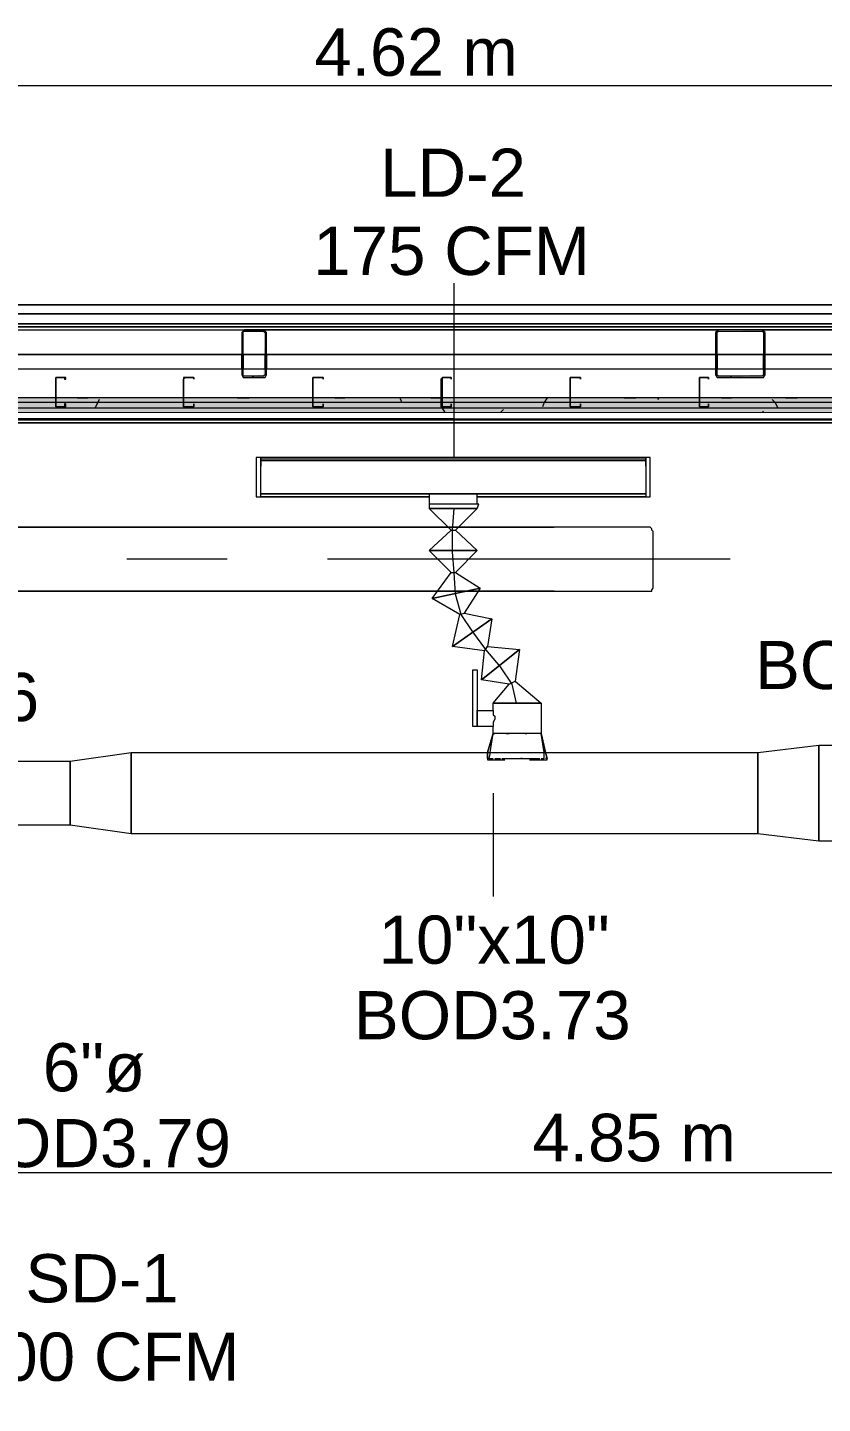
# Model space of a CAD drawing. Header units: metres. Extents: x -2 to 237, y -8 to 52.
# Drawn here: x 7.695 to 10.204, y 44.172 to 48.515 of the extents above; entities that cross this region are included whole.
import ezdxf

# ---------------------------------------------------------------- set-up
doc = ezdxf.new("R2010")
doc.units = ezdxf.units.M
doc.layers.add('HVAC - Ductos', color=5, linetype='Continuous', lineweight=0)
doc.layers.add('PDF2_Text', color=7, linetype='Continuous', lineweight=0)
doc.layers.add('PDF2_Geometry', color=7, linetype='Continuous', lineweight=0, true_color=0xaaaaaa)
doc.layers.add('PDF2_Solid Fills', color=7, linetype='Continuous', lineweight=0, true_color=0xffffff)
doc.styles.add('PDF Helvetica', font='')
doc.styles.get('PDF Helvetica').set_extended_font_data('Helvetica')

msp = doc.modelspace()

# ---------------------------------------------------------------- hatches: boundary and pattern name
at = {"layer": 'PDF2_Solid Fills', "lineweight": 0, "transparency": 33554559}
h = msp.add_hatch(color=256, dxfattribs=at)
h.paths.add_polyline_path([(8.4448, 47.5567), (8.4448, 47.5612), (8.3806, 47.5612)])
h.paths.add_polyline_path([(8.4448, 47.4144), (8.4493, 47.5514), (8.4493, 47.5521), (8.4448, 47.5521), (8.4402, 47.419), (8.376, 47.4144), (8.4448, 47.4099)])
h.paths.add_polyline_path([(8.376, 47.5521), (8.3714, 47.5521), (8.3714, 47.419)])
h = msp.add_hatch(color=256, dxfattribs=at)
h.paths.add_polyline_path([(10.0178, 47.5567), (10.0178, 47.5612), (9.8711, 47.5612)])
h.paths.add_polyline_path([(9.8711, 47.5521), (9.8665, 47.5521), (9.8665, 47.419)])
h.paths.add_polyline_path([(10.0224, 47.5521), (10.0178, 47.5521), (10.0132, 47.419), (9.8757, 47.4144), (9.8757, 47.419), (9.8711, 47.419), (9.8711, 47.4099), (10.0178, 47.4144)])
h = msp.add_hatch(color=256, dxfattribs=at)
h.paths.add_polyline_path([(6.1562, 47.3319), (6.1562, 47.3457), (4.4593, 47.3457), (4.4593, 47.3319)])
h.paths.add_polyline_path([(55.7246, 47.3411), (55.7246, 47.3274), (56.4538, 47.3274), (56.4538, 47.3411)])
h.paths.add_polyline_path([(53.6929, 47.3411), (53.6929, 47.3274), (55.72, 47.3274), (55.72, 47.3411)])
h.paths.add_polyline_path([(50.8494, 47.3411), (50.8494, 47.3274), (53.6883, 47.3274), (53.6883, 47.3411)])
h.paths.add_polyline_path([(48.8177, 47.3411), (48.8177, 47.3274), (50.8448, 47.3274), (50.8448, 47.3411)])
h.paths.add_polyline_path([(45.9742, 47.3411), (45.9742, 47.3274), (48.8131, 47.3274), (48.8131, 47.3411)])
h.paths.add_polyline_path([(43.9425, 47.3411), (43.9425, 47.3274), (45.9696, 47.3274), (45.9696, 47.3411)])
h.paths.add_polyline_path([(43.1307, 47.3411), (43.1307, 47.3274), (43.9379, 47.3274), (43.9379, 47.3411)])
h.paths.add_polyline_path([(41.099, 47.3411), (41.099, 47.3274), (43.1261, 47.3274), (43.1261, 47.3411)])
h.paths.add_polyline_path([(39.0673, 47.3411), (39.0673, 47.3274), (41.0944, 47.3274), (41.0944, 47.3411)])
h.paths.add_polyline_path([(38.2555, 47.3411), (38.2555, 47.3274), (39.0627, 47.3274), (39.0627, 47.3411)])
h.paths.add_polyline_path([(36.2238, 47.3457), (36.2238, 47.3274), (38.2509, 47.3274), (38.2509, 47.3411), (36.6274, 47.3457)])
h.paths.add_polyline_path([(34.1921, 47.3457), (34.1921, 47.3274), (36.2192, 47.3274), (36.2192, 47.3457)])
h.paths.add_polyline_path([(33.3803, 47.3457), (33.3803, 47.3274), (34.1875, 47.3274), (34.1875, 47.3457)])
h.paths.add_polyline_path([(31.3486, 47.3457), (31.3486, 47.3274), (33.3757, 47.3274), (33.3757, 47.3457)])
h.paths.add_polyline_path([(30.945, 47.3457), (30.945, 47.3274), (31.344, 47.3274), (31.344, 47.3457)])
h.paths.add_polyline_path([(28.5051, 47.3457), (28.5051, 47.3274), (30.9404, 47.3274), (30.9404, 47.3457)])
h.paths.add_polyline_path([(26.4734, 47.3457), (26.4734, 47.3274), (28.5005, 47.3274), (28.5005, 47.3457)])
h.paths.add_polyline_path([(23.6299, 47.3457), (23.6299, 47.3274), (26.4688, 47.3274), (26.4688, 47.3457)])
h.paths.add_polyline_path([(21.5982, 47.3457), (21.5982, 47.3274), (23.6253, 47.3274), (23.6253, 47.3457)])
h.paths.add_polyline_path([(20.7864, 47.3457), (20.7864, 47.3274), (21.5936, 47.3274), (21.5936, 47.3457)])
h.paths.add_polyline_path([(18.7547, 47.3457), (18.7547, 47.3274), (20.7818, 47.3274), (20.7818, 47.3457)])
h.paths.add_polyline_path([(16.7229, 47.3457), (16.7229, 47.3274), (18.7501, 47.3274), (18.7501, 47.3457)])
h.paths.add_polyline_path([(15.9112, 47.3457), (15.9112, 47.3274), (16.7184, 47.3274), (16.7184, 47.3457)])
h.paths.add_polyline_path([(13.8795, 47.3457), (13.8795, 47.3274), (15.9066, 47.3274), (15.9066, 47.3457)])
h.paths.add_polyline_path([(12.2514, 47.3319), (13.8626, 47.3274), (13.8749, 47.3274), (13.8749, 47.3457), (11.8478, 47.3457), (11.8478, 47.3319)])
h.paths.add_polyline_path([(11.8432, 47.3319), (11.8432, 47.3457), (11.036, 47.3457), (11.036, 47.3319)])
h.paths.add_polyline_path([(11.0314, 47.3319), (11.0314, 47.3457), (9.0043, 47.3457), (9.0043, 47.3319)])
h.paths.add_polyline_path([(8.9997, 47.3319), (8.9997, 47.3457), (6.1608, 47.3457), (6.1608, 47.3319)])
for points in [[(4.4593, 47.3136), (56.4217, 47.3136), (56.44, 47.309), (56.4401, 47.309), (56.4401, 47.3273), (12.2514, 47.3319), (4.4593, 47.3319)], [(56.408, 47.2998), (56.4217, 47.2953), (56.4217, 47.3136), (4.4593, 47.3136), (4.4593, 47.2998)]]:
    msp.add_hatch(color=256, dxfattribs=at).paths.add_polyline_path(points)

# ---------------------------------------------------------------- linework, layer by layer
at = {"layer": 'HVAC - Ductos', "lineweight": 0}
for points in [[(5.1014, 48.3317), (6.6102, 48.3317), (11.2332, 48.3317), (13.43, 48.3317), (14.5491, 48.3317), (16.2368, 48.3317), (17.9751, 48.3317), (20.3645, 48.3317), (22.5016, 48.3317), (23.7537, 48.3317), (27.1155, 48.3317), (29.4086, 48.3317), (31.7017, 48.3317), (32.9583, 48.3317), (34.4718, 48.3317), (36.1367, 48.3317), (38.6499, 48.3317)], [(9.041, 47.1576), (9.041, 47.708)], [(9.6464, 47.1301), (9.6464, 47.1347), (9.6464, 47.1393), (9.6464, 47.1576), (9.6464, 47.153), (8.431, 47.153), (8.431, 47.1576), (8.431, 47.1393), (8.431, 47.1347), (8.431, 47.1301)], [(9.6464, 47.1576), (8.431, 47.1576)], [(8.431, 47.1347), (8.431, 47.1393), (8.431, 47.1439)], [(9.6464, 47.1439), (9.6464, 47.1393), (9.6464, 47.1347)], [(8.431, 47.098), (8.431, 47.1026)], [(8.431, 47.0888), (8.431, 47.0934)], [(9.6464, 47.1026), (9.6464, 47.098)], [(9.6464, 47.0934), (9.6464, 47.0888)], [(8.431, 47.0338), (8.963, 47.0338), (8.431, 47.0338), (8.431, 47.0521), (8.431, 47.0567), (8.431, 47.0613)], [(8.431, 47.0476), (8.431, 47.0521), (8.431, 47.0567)], [(9.1144, 47.0109), (9.1144, 47.043), (9.1052, 47.043), (9.0914, 47.043), (9.0777, 47.043), (9.0593, 47.043), (9.041, 47.043), (9.018, 47.043), (8.9997, 47.043), (8.9859, 47.043), (8.9722, 47.043), (8.9676, 47.043), (8.963, 47.043), (8.963, 47.0109), (8.963, 46.9971), (8.9676, 46.9971), (8.9859, 46.9971), (9.0089, 46.9971), (9.041, 46.9971), (9.0685, 46.9971), (9.0914, 46.9971), (9.1098, 46.9971), (9.1144, 46.9971), (9.1189, 47.0109), (9.1098, 47.0109), (9.096, 47.0109), (9.0685, 47.0109), (9.041, 47.0109), (9.0089, 47.0109), (8.9859, 47.0109), (8.9676, 47.0109), (8.963, 47.0109)], [(9.6464, 47.0613), (9.6464, 47.0567), (9.6464, 47.0521), (9.6464, 47.0338), (9.1144, 47.0338), (9.6464, 47.0338)], [(9.6464, 47.0567), (9.6464, 47.0521), (9.6464, 47.0476)], [(9.1144, 46.9971), (9.1098, 46.9971), (9.0914, 46.9971), (9.0685, 46.9971), (9.041, 46.9971), (9.0089, 46.9971), (8.9859, 46.9971), (8.9676, 46.9971), (8.963, 46.9971), (9.1144, 46.9971), (9.0456, 46.9284), (9.1144, 46.8641), (8.963, 46.8641), (9.0318, 46.9284), (9.0456, 46.9284)], [(8.963, 46.9971), (9.0318, 46.9284)], [(9.2382, 46.3825), (9.2245, 46.4422), (9.1877, 46.4972), (9.1419, 46.5522), (9.1006, 46.6073), (9.0639, 46.6623), (9.0456, 46.7265), (9.041, 46.7953), (9.0364, 46.8596), (9.0364, 46.9284), (9.041, 46.9971)], [(9.0593, 47.0109), (9.0456, 47.0109)], [(9.0318, 46.7953), (8.963, 46.8641), (9.1144, 46.8641), (9.0456, 46.7953), (9.1235, 46.7449), (8.9722, 46.7128), (9.0318, 46.7953), (9.0456, 46.7953)], [(9.0593, 46.6623), (8.9722, 46.7128), (9.1235, 46.7449), (9.0731, 46.6669), (9.1602, 46.6486), (9.0364, 46.5614), (9.0593, 46.6623), (9.0731, 46.6669)], [(9.1373, 46.5476), (9.0364, 46.5614), (9.1602, 46.6486), (9.1465, 46.5614), (9.2473, 46.5522), (9.1281, 46.4559), (9.1373, 46.5476), (9.1465, 46.5614)], [(9.2153, 46.4422), (9.1281, 46.4559), (9.2473, 46.5522), (9.2336, 46.4514), (9.3162, 46.3825), (9.3162, 46.2862), (9.3116, 46.2862), (9.307, 46.2862), (9.2932, 46.2862), (9.2795, 46.2862), (9.2611, 46.2862), (9.2382, 46.2862), (9.2199, 46.2862), (9.2015, 46.2862), (9.1877, 46.2862), (9.174, 46.2862), (9.1694, 46.2862), (9.1648, 46.2862), (9.1648, 46.3091), (9.1144, 46.3091), (9.1144, 46.3137), (9.1144, 46.3183), (9.1144, 46.3229), (9.1144, 46.3275), (9.1144, 46.3367), (9.1144, 46.3413), (9.1144, 46.3459), (9.1144, 46.3551), (9.1144, 46.3597), (9.1648, 46.3597), (9.1648, 46.3825), (9.2153, 46.4422), (9.2336, 46.4514)], [(9.1648, 46.3597), (9.1648, 46.3551), (9.1648, 46.3459), (9.1694, 46.3413), (9.1694, 46.3321), (9.1648, 46.3229), (9.1648, 46.3137), (9.1648, 46.3091)], [(9.1556, 46.2266), (9.1648, 46.2862), (9.1465, 46.2266), (9.1648, 46.2862), (9.1694, 46.2862), (9.1648, 46.2862)], [(9.3299, 46.2266), (9.3162, 46.2862), (9.3299, 46.2266)], [(9.3253, 46.2266), (9.3162, 46.2862)], [(9.1556, 46.2266), (9.151, 46.2083), (9.1465, 46.2083), (9.1465, 46.2037), (9.1556, 46.2037), (9.1694, 46.2037), (9.1877, 46.2037), (9.2015, 46.2037)], [(9.151, 46.2083), (9.1556, 46.2083), (9.1648, 46.2083)], [(9.1694, 46.2083), (9.1877, 46.2083)], [(9.1923, 46.2083), (9.1969, 46.2083), (9.2061, 46.2083), (9.2199, 46.2083), (9.2245, 46.2083), (9.229, 46.2083), (9.2519, 46.2083), (9.2565, 46.2083), (9.2611, 46.2083), (9.2749, 46.2083), (9.2841, 46.2083), (9.2886, 46.2083), (9.2932, 46.2083), (9.3116, 46.2083)], [(9.2565, 46.2083), (9.2519, 46.2083)], [(9.2795, 46.2037), (9.2932, 46.2037), (9.3116, 46.2037), (9.3253, 46.2037), (9.3345, 46.2037), (9.3345, 46.2083), (9.3299, 46.2083)], [(9.3162, 46.2083), (9.3253, 46.2083), (9.3253, 46.2266)], [(9.3345, 46.2083), (9.3299, 46.2266), (9.3345, 46.2083)], [(9.1648, 46.0983), (9.1648, 45.7726)], [(6.945, 44.9012), (12.0358, 44.9012), (14.1638, 44.9012), (15.9662, 44.9012), (18.9106, 44.9012), (22.5292, 44.9012), (23.9922, 44.9012)]]:
    msp.add_lwpolyline(points, dxfattribs=at)
for points in [[(8.4172, 47.1576), (8.4172, 47.0338), (8.431, 47.0338), (8.431, 47.1576)], [(8.431, 47.1484), (9.6464, 47.1484), (9.6464, 47.043), (8.431, 47.043)], [(9.6601, 47.1576), (9.6464, 47.1576), (9.6464, 47.0338), (9.6601, 47.0338)], [(9.6464, 47.043), (8.431, 47.043)], [(9.1006, 46.488), (9.1144, 46.488), (9.1144, 46.3091), (9.1006, 46.3091)], [(9.1648, 46.3825), (9.174, 46.3825), (9.1877, 46.3825), (9.2015, 46.3825), (9.2199, 46.3825), (9.2382, 46.3825), (9.2611, 46.3825), (9.2795, 46.3825), (9.2932, 46.3825), (9.307, 46.3825), (9.3116, 46.3825), (9.3162, 46.3825), (9.3116, 46.3825), (9.307, 46.3825), (9.2932, 46.3825), (9.2795, 46.3825), (9.2611, 46.3825), (9.2382, 46.3825), (9.2199, 46.3825), (9.2015, 46.3825), (9.1877, 46.3825), (9.174, 46.3825)], [(9.3162, 46.3825), (9.1648, 46.3825)], [(9.2153, 46.2862), (9.2107, 46.2862), (9.2061, 46.2862), (9.2107, 46.2862)], [(9.2703, 46.2862), (9.2657, 46.2862)], [(7.8302, 46.1991), (8.0228, 46.2266), (8.0228, 45.9698), (7.8302, 45.9973)], [(9.9995, 45.9698), (8.0228, 45.9698), (8.0228, 46.2266), (9.9995, 46.2266)], [(9.1465, 46.2266), (9.1465, 46.2083)], [(10.1921, 45.9469), (9.9995, 45.9698), (9.9995, 46.2266), (10.1921, 46.2496)], [(12.8568, 45.9469), (10.1921, 45.9469), (10.1921, 46.2496), (12.8568, 46.2496)], [(7.8302, 45.9973), (5.638, 45.9973), (5.638, 46.1991), (7.8302, 46.1991)]]:
    msp.add_lwpolyline(points, close=True, dxfattribs=at)
at = {"layer": 'PDF2_Geometry', "lineweight": 0}
for points in [[(5.3398, 47.6392), (6.8763, 47.6392), (8.4081, 47.6392), (6.8763, 47.6392), (5.3398, 47.6392), (4.4593, 47.6392)], [(8.4081, 47.6117), (6.8763, 47.6117)], [(9.9444, 47.6392), (11.4763, 47.6392), (13.0127, 47.6392), (11.4763, 47.6392), (9.9444, 47.6392), (8.4081, 47.6392)], [(9.9444, 47.6117), (8.4081, 47.6117)], [(11.4763, 47.6117), (9.9444, 47.6117)], [(8.4081, 47.5796), (6.8763, 47.5796)], [(8.4081, 47.5704), (6.8763, 47.5704)], [(8.4494, 47.5521), (8.4448, 47.5567), (8.4402, 47.5612), (8.3806, 47.5612), (8.376, 47.5567), (8.3714, 47.5521), (8.3714, 47.419), (8.376, 47.4099), (8.3806, 47.4099), (8.4402, 47.4099), (8.4448, 47.4099), (8.4494, 47.419)], [(8.3806, 47.5567), (8.4402, 47.5567), (8.4448, 47.5521), (8.4448, 47.419), (8.4402, 47.4144), (8.3806, 47.4144), (8.376, 47.4144), (8.376, 47.419), (8.376, 47.5521), (8.376, 47.5567)], [(9.9444, 47.5796), (8.4081, 47.5796)], [(9.9444, 47.5704), (8.4081, 47.5704)], [(9.8757, 47.4099), (10.0132, 47.4099), (10.0178, 47.4099), (10.0224, 47.419), (10.0224, 47.5521), (10.0178, 47.5567), (10.0132, 47.5612), (9.8757, 47.5612), (9.8711, 47.5567), (9.8665, 47.5521), (9.8665, 47.419), (9.8711, 47.4099)], [(10.0178, 47.419), (10.0132, 47.4144), (9.8757, 47.4144), (9.8711, 47.419), (9.8711, 47.5521), (9.8757, 47.5567), (10.0132, 47.5567), (10.0178, 47.5521)], [(11.4763, 47.5796), (9.9444, 47.5796)], [(11.4763, 47.5704), (9.9444, 47.5704)], [(6.9129, 47.4832), (8.3714, 47.4832)], [(8.376, 47.4832), (8.4081, 47.4832)], [(8.4081, 47.4832), (8.4448, 47.4832)], [(8.4494, 47.4832), (9.8665, 47.4832)], [(9.9444, 47.4832), (10.0178, 47.4832), (9.9444, 47.4832), (9.8711, 47.4832)], [(10.0224, 47.4832), (11.4396, 47.4832)], [(7.8164, 47.4099), (7.7844, 47.4099), (7.7844, 47.4053), (7.7844, 47.3181), (7.8164, 47.3181), (7.8164, 47.3273), (7.8118, 47.3273), (7.8118, 47.3181), (7.7844, 47.3181), (7.7844, 47.4053), (7.7844, 47.4099), (7.8118, 47.4099), (7.8118, 47.4053), (7.8164, 47.4053)], [(8.22, 47.4099), (8.1925, 47.4099), (8.1879, 47.4099), (8.1879, 47.4053), (8.1879, 47.3181), (8.1925, 47.3181), (8.22, 47.3181), (8.22, 47.3273), (8.22, 47.3181), (8.1925, 47.3181), (8.1879, 47.3181), (8.1879, 47.4053), (8.1925, 47.4099), (8.22, 47.4099), (8.22, 47.4053)], [(8.6282, 47.4099), (8.5961, 47.4099), (8.5961, 47.4053), (8.5961, 47.3181), (8.6282, 47.3181), (8.6282, 47.3273), (8.6282, 47.3181), (8.5961, 47.3181), (8.5961, 47.4053), (8.5961, 47.4099), (8.6282, 47.4099), (8.6282, 47.4053)], [(9.0318, 47.4099), (9.0043, 47.4099), (8.9997, 47.4053), (8.9997, 47.3181), (9.0043, 47.3181), (9.0318, 47.3181), (9.0318, 47.3273), (9.0318, 47.3181), (9.0043, 47.3181), (9.0043, 47.4053), (9.0043, 47.4099), (9.0318, 47.4099), (9.0318, 47.4053)], [(9.44, 47.4099), (9.4079, 47.4099), (9.4079, 47.4053), (9.4079, 47.3181), (9.44, 47.3181), (9.44, 47.3273), (9.44, 47.3181), (9.4079, 47.3181), (9.4079, 47.4053), (9.4079, 47.4099), (9.44, 47.4099), (9.44, 47.4053)], [(9.8435, 47.4099), (9.8161, 47.4099), (9.8161, 47.4053), (9.8161, 47.3181), (9.8435, 47.3181), (9.8435, 47.3273), (9.8435, 47.3181), (9.8161, 47.3181), (9.8161, 47.4053), (9.8161, 47.4099), (9.8435, 47.4099), (9.8435, 47.4053)], [(5.4407, 47.2769), (14.4436, 47.2769)], [(5.4407, 47.2677), (14.4436, 47.2677)]]:
    msp.add_lwpolyline(points, close=True, dxfattribs=at)
for points in [[(8.4448, 47.6392), (8.3714, 47.6392)], [(9.9812, 47.6392), (9.9032, 47.6392)], [(6.8442, 47.5612), (5.4041, 47.5612), (6.8763, 47.5612), (8.4081, 47.5612), (9.8757, 47.5612), (8.4402, 47.5612)], [(6.9038, 47.5612), (8.3806, 47.5612)], [(11.4488, 47.5612), (10.0132, 47.5612), (11.4763, 47.5612), (13.0127, 47.5612), (14.4757, 47.5612), (13.0402, 47.5612)], [(10.0178, 47.5108), (10.0224, 47.5153)], [(8.3714, 47.4374), (8.3714, 47.4832)], [(8.376, 47.4832), (8.376, 47.4374)], [(8.4448, 47.4374), (8.4448, 47.4832)], [(8.4494, 47.4832), (8.4494, 47.4374)], [(9.8665, 47.4832), (9.8665, 47.4374)], [(9.8711, 47.4832), (9.8711, 47.4374)], [(10.0178, 47.4374), (10.0178, 47.4832)], [(10.0224, 47.4374), (10.0224, 47.4832)], [(56.5456, 46.0065), (56.5456, 46.4101), (56.5456, 46.8182), (56.5456, 47.2218), (56.5456, 47.2953), (56.5456, 47.3411), (56.5456, 47.4053), (56.5456, 47.4328), (4.4593, 47.4374)], [(8.4448, 47.4466), (8.4494, 47.4512)], [(8.4035, 47.4099), (8.4081, 47.4144)], [(9.9124, 47.4099), (9.917, 47.4144)], [(8.9997, 47.3457), (8.5961, 47.3457), (8.1879, 47.3457), (7.7844, 47.3457), (7.3761, 47.3457), (6.9726, 47.3457), (6.5644, 47.3457), (6.1562, 47.3457), (5.7526, 47.3457), (5.3444, 47.3457), (4.9409, 47.3457), (4.5327, 47.3457), (4.4593, 47.3457)], [(11.8432, 47.3457), (11.4396, 47.3457), (11.0314, 47.3457), (10.6278, 47.3457), (10.2196, 47.3457), (9.8161, 47.3457), (9.4079, 47.3457), (9.0043, 47.3457)], [(56.4217, 35.0866), (56.4217, 47.2953), (56.4217, 47.309), (4.4593, 47.3136)], [(42.5895, 23.4741), (42.5895, 23.5613), (42.5895, 33.4447), (43.0803, 33.4447), (43.0803, 33.5685), (42.5895, 33.5685), (56.408, 33.5685), (56.408, 35.0728), (45.9696, 35.0728), (45.9696, 35.0866), (56.408, 35.0866), (56.408, 47.2953), (4.4593, 47.2998)], [(8.9997, 47.3319), (8.5961, 47.3319), (8.1879, 47.3319), (7.7844, 47.3319), (7.3761, 47.3319), (6.9726, 47.3319), (6.5644, 47.3319), (6.1608, 47.3319)], [(11.0314, 47.3319), (10.6278, 47.3319), (10.2196, 47.3319), (9.8161, 47.3319), (9.4079, 47.3319), (9.0043, 47.3319)], [(14.4436, 47.2769), (5.4407, 47.2815), (14.4436, 47.2769), (5.4407, 47.2769)], [(5.638, 46.7357), (9.6556, 46.7357), (9.6601, 46.7357), (9.6647, 46.7357), (9.6647, 46.7403), (9.6693, 46.7449), (9.6693, 46.7495), (9.6693, 46.7586), (9.6693, 46.9146), (9.6693, 46.9192), (9.6693, 46.9238), (9.6647, 46.9284), (9.6647, 46.9329), (9.6601, 46.9375), (9.6556, 46.9375), (5.638, 46.9375)], [(5.6655, 46.9375), (9.3574, 46.9375)], [(9.5684, 46.9375), (9.3574, 46.9375)], [(8.3255, 46.8366), (8.0091, 46.8366)], [(9.9124, 46.8366), (8.642, 46.8366)], [(9.3574, 46.7357), (5.6655, 46.7357)], [(9.3574, 46.7357), (9.5684, 46.7357)]]:
    msp.add_lwpolyline(points, dxfattribs=at)
at = {"layer": 'PDF2_Geometry', "color": 254, "lineweight": 0, "true_color": 0xd2d2d2}
for points in [[(8.9997, 47.3824), (9.0043, 47.3824)], [(9.0272, 47.4099), (9.0318, 47.4099)], [(7.8073, 47.3181), (7.8118, 47.3181)], [(7.8118, 47.3227), (7.8164, 47.3227)], [(9.8207, 47.3181), (9.8252, 47.3181)]]:
    msp.add_lwpolyline(points, dxfattribs=at)
at = {"layer": 'PDF2_Geometry', "color": 254, "lineweight": 0, "true_color": 0xeaeaea}
for points in [[(7.8532, 47.3457), (7.8852, 47.3457)], [(7.9219, 47.3411), (7.9173, 47.3319), (7.9082, 47.3136)], [(8.3577, 47.3457), (8.3943, 47.3457)], [(8.6649, 47.3457), (8.697, 47.3457)], [(8.8759, 47.3319), (8.8713, 47.3457)], [(8.9676, 47.3457), (8.9997, 47.3457)], [(9.3345, 47.3457), (9.3253, 47.3319), (9.3207, 47.3181)], [(9.5776, 47.3457), (9.6143, 47.3457)], [(9.6876, 47.3457), (9.683, 47.3411)], [(9.8849, 47.3457), (9.917, 47.3457)], [(10.0637, 47.3136), (10.0546, 47.3319), (10.0454, 47.3411)], [(10.0866, 47.3457), (10.1233, 47.3457)], [(9.0134, 47.2998), (9.0043, 47.3136), (9.0043, 47.3181)], [(9.1969, 47.309), (9.1877, 47.2998)], [(10.0178, 47.3044), (10.0132, 47.2998)]]:
    msp.add_lwpolyline(points, dxfattribs=at)

# ---------------------------------------------------------------- texts
at = {"layer": 'PDF2_Text', "lineweight": 0, "attachment_point": 4, "style": 'PDF Helvetica'}
for s, insert, char_height in [('4.62 m', (8.6011, 48.4366), 0.15017), ('LD-2', (8.8076, 48.0566), 0.15205), ('175 CFM', (8.5966, 47.8089), 0.15205), ('BOD3.79', (9.9908, 46.5018), 0.15205), ('BOD3.76', (6.8583, 46.4009), 0.15205), ('10"x10"', (8.803, 45.635), 0.15205), ('BOD3.73', (8.725, 45.3965), 0.15205), ('6"ø', (7.7435, 45.2313), 0.15205), ('4.85 m', (9.2891, 45.0105), 0.15017), ('BOD3.79', (7.4638, 44.9929), 0.15205), ('SD-1', (7.6885, 44.5663), 0.15205), ('100 CFM', (7.4913, 44.3187), 0.15205)]:
    msp.add_mtext(s, dxfattribs=dict(at, insert=insert, char_height=char_height))

doc.saveas('drawing.dxf')
